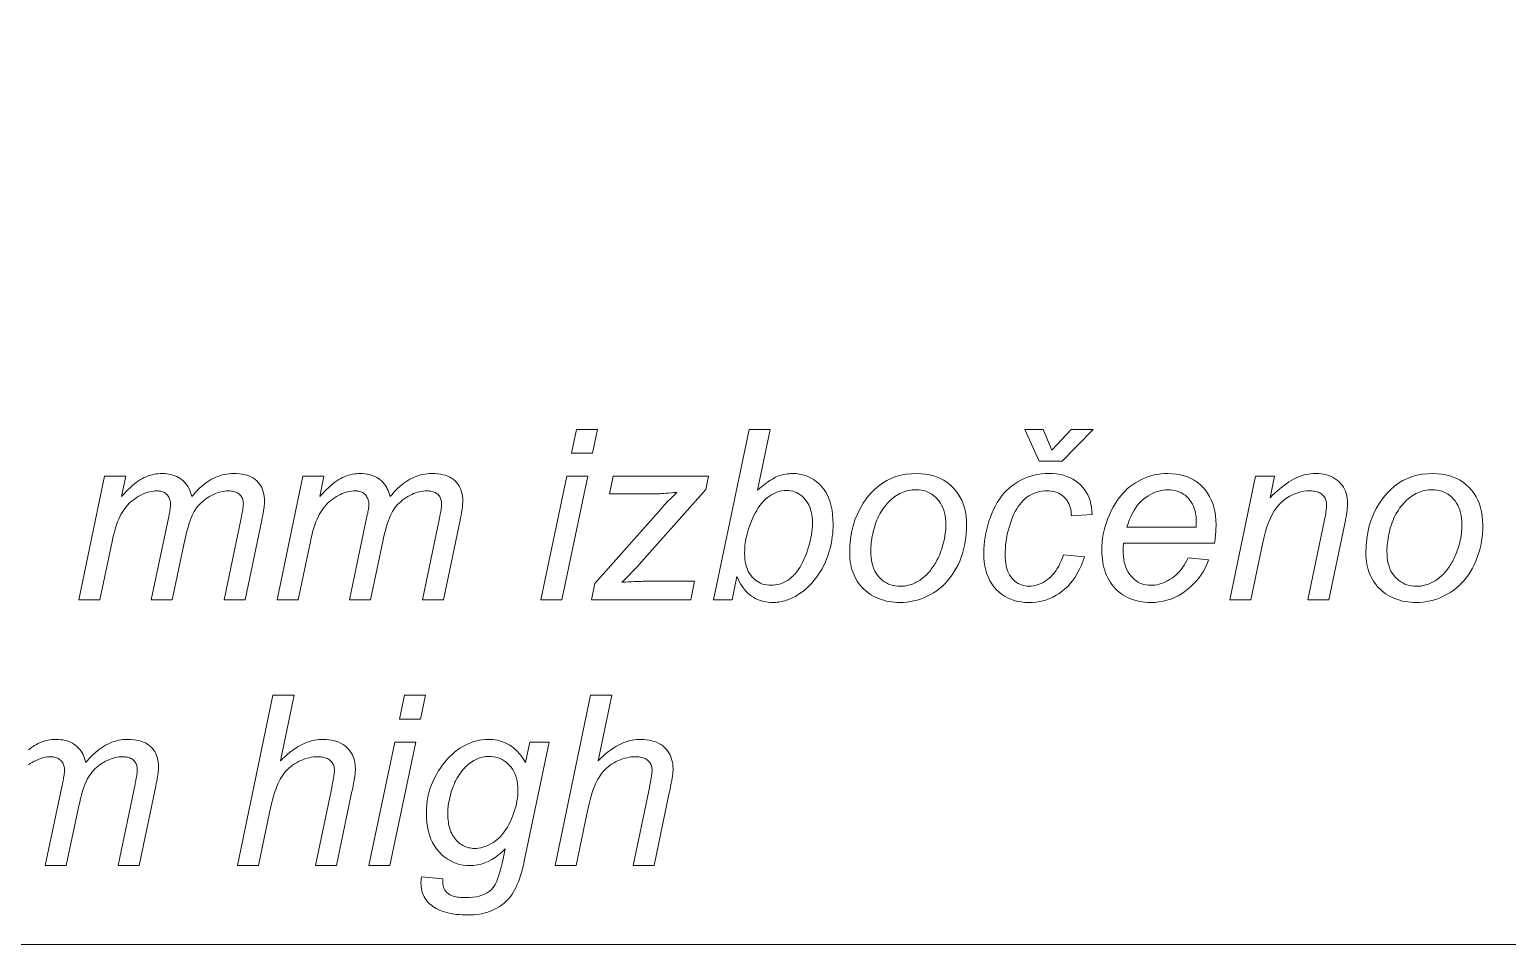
# Model space of a CAD drawing. Extents: x 0 to 420, y 0 to 594.
# Drawn here: x 73.37 to 99.39, y 222.2 to 238.31 of the extents above; entities that cross this region are included whole.
import ezdxf

# ---------------------------------------------------------------- set-up
doc = ezdxf.new("R2010")
doc.units = 0

msp = doc.modelspace()

# ---------------------------------------------------------------- linework, layer by layer
at = {"lineweight": 13}
for points in [[(116.08, 270.513), (102.024, 222.199), (37.999, 222.199)], [(73.353, 225.628), (73.389, 225.656), (73.423, 225.681), (73.457, 225.703), (73.49, 225.722), (73.523, 225.738), (73.556, 225.753), (73.59, 225.767), (73.625, 225.778), (73.66, 225.788), (73.695, 225.796), (73.732, 225.802), (73.768, 225.806), (73.805, 225.809), (73.843, 225.81), (73.883, 225.809), (73.922, 225.805), (73.959, 225.8), (73.995, 225.793), (74.029, 225.783), (74.062, 225.771), (74.094, 225.757), (74.125, 225.741), (74.154, 225.723), (74.182, 225.702), (74.208, 225.68), (74.233, 225.656), (74.255, 225.63), (74.276, 225.603), (74.295, 225.574), (74.312, 225.543), (74.327, 225.51), (74.34, 225.476), (74.351, 225.44), (74.361, 225.402), (74.394, 225.442), (74.428, 225.48), (74.462, 225.516), (74.496, 225.55), (74.531, 225.581), (74.566, 225.611), (74.602, 225.638), (74.637, 225.664), (74.673, 225.687), (74.71, 225.708), (74.747, 225.728), (74.784, 225.745), (74.821, 225.76), (74.859, 225.773), (74.898, 225.784), (74.937, 225.794), (74.976, 225.801), (75.015, 225.806), (75.055, 225.809), (75.096, 225.81), (75.149, 225.808), (75.199, 225.805), (75.247, 225.798), (75.292, 225.789), (75.334, 225.777), (75.373, 225.763), (75.41, 225.747), (75.444, 225.727), (75.475, 225.705), (75.504, 225.681), (75.53, 225.654), (75.553, 225.625), (75.573, 225.594), (75.591, 225.561), (75.606, 225.526), (75.618, 225.489), (75.628, 225.449), (75.634, 225.408), (75.639, 225.364), (75.64, 225.319), (75.639, 225.297), (75.638, 225.273), (75.636, 225.247), (75.632, 225.217), (75.628, 225.186), (75.623, 225.151), (75.617, 225.114), (75.61, 225.074), (75.602, 225.032), (75.593, 224.987), (75.3, 223.587), (74.93, 223.587), (75.229, 225.024), (75.236, 225.058), (75.243, 225.09), (75.248, 225.12), (75.253, 225.149), (75.258, 225.175), (75.261, 225.199), (75.264, 225.221), (75.266, 225.241), (75.267, 225.259), (75.267, 225.276), (75.267, 225.296), (75.265, 225.316), (75.261, 225.335), (75.257, 225.354), (75.251, 225.371), (75.243, 225.387), (75.234, 225.403), (75.224, 225.417), (75.213, 225.431), (75.2, 225.443), (75.186, 225.455), (75.171, 225.466), (75.154, 225.475), (75.137, 225.483), (75.119, 225.489), (75.099, 225.495), (75.078, 225.499), (75.057, 225.502), (75.034, 225.504), (75.01, 225.505), (74.976, 225.504), (74.943, 225.501), (74.91, 225.496), (74.876, 225.489), (74.842, 225.48), (74.809, 225.469), (74.775, 225.456), (74.741, 225.441), (74.706, 225.424), (74.672, 225.405), (74.638, 225.384), (74.606, 225.362), (74.576, 225.339), (74.547, 225.314), (74.519, 225.289), (74.493, 225.262), (74.469, 225.234), (74.446, 225.204), (74.425, 225.173), (74.405, 225.142), (74.386, 225.107), (74.368, 225.07), (74.35, 225.028), (74.333, 224.983), (74.316, 224.935), (74.299, 224.883), (74.283, 224.828), (74.268, 224.769), (74.253, 224.707), (74.238, 224.641), (74.017, 223.587), (73.647, 223.587), (73.954, 225.055), (73.96, 225.084), (73.965, 225.111), (73.97, 225.136), (73.975, 225.16), (73.978, 225.182), (73.981, 225.203), (73.984, 225.222), (73.985, 225.239), (73.986, 225.254), (73.986, 225.267), (73.986, 225.288), (73.984, 225.308), (73.98, 225.328), (73.976, 225.346), (73.97, 225.364), (73.963, 225.38), (73.954, 225.396), (73.944, 225.411), (73.933, 225.426), (73.92, 225.439), (73.906, 225.452), (73.892, 225.463), (73.876, 225.473), (73.86, 225.481), (73.843, 225.488), (73.826, 225.494), (73.807, 225.499), (73.788, 225.502), (73.768, 225.504), (73.747, 225.505), (73.715, 225.504), (73.683, 225.501), (73.651, 225.496), (73.619, 225.489), (73.586, 225.48), (73.552, 225.469), (73.519, 225.456), (73.485, 225.441), (73.451, 225.424), (73.417, 225.405), (73.383, 225.384), (73.35, 225.361)]]:
    msp.add_lwpolyline(points, dxfattribs=at)
for points in [[(82.913, 230.85), (83.001, 231.269), (83.369, 231.269), (83.281, 230.85)], [(85.413, 228.269), (86.04, 231.269), (86.41, 231.269), (86.187, 230.197), (86.222, 230.229), (86.256, 230.258), (86.29, 230.286), (86.323, 230.311), (86.355, 230.335), (86.386, 230.357), (86.417, 230.377), (86.448, 230.395), (86.477, 230.411), (86.506, 230.425), (86.535, 230.438), (86.564, 230.449), (86.593, 230.459), (86.623, 230.468), (86.653, 230.475), (86.683, 230.481), (86.713, 230.486), (86.743, 230.489), (86.774, 230.491), (86.805, 230.492), (86.865, 230.49), (86.923, 230.483), (86.979, 230.471), (87.033, 230.456), (87.085, 230.435), (87.134, 230.41), (87.182, 230.381), (87.228, 230.346), (87.272, 230.308), (87.314, 230.265), (87.352, 230.217), (87.387, 230.166), (87.417, 230.11), (87.444, 230.05), (87.466, 229.986), (87.485, 229.918), (87.499, 229.845), (87.509, 229.769), (87.515, 229.688), (87.517, 229.604), (87.516, 229.546), (87.514, 229.49), (87.51, 229.435), (87.504, 229.381), (87.497, 229.327), (87.488, 229.275), (87.477, 229.224), (87.465, 229.173), (87.451, 229.124), (87.435, 229.076), (87.419, 229.029), (87.401, 228.983), (87.383, 228.939), (87.364, 228.896), (87.344, 228.855), (87.323, 228.816), (87.302, 228.778), (87.279, 228.742), (87.256, 228.707), (87.233, 228.674), (87.208, 228.642), (87.184, 228.611), (87.16, 228.582), (87.135, 228.554), (87.11, 228.527), (87.085, 228.502), (87.06, 228.478), (87.034, 228.455), (87.009, 228.434), (86.983, 228.414), (86.957, 228.395), (86.931, 228.377), (86.905, 228.36), (86.879, 228.344), (86.853, 228.329), (86.826, 228.315), (86.8, 228.302), (86.773, 228.29), (86.746, 228.279), (86.719, 228.268), (86.692, 228.259), (86.665, 228.251), (86.639, 228.244), (86.613, 228.238), (86.587, 228.232), (86.561, 228.228), (86.535, 228.225), (86.51, 228.222), (86.484, 228.221), (86.459, 228.22), (86.417, 228.221), (86.375, 228.225), (86.335, 228.231), (86.295, 228.239), (86.257, 228.249), (86.22, 228.261), (86.183, 228.276), (86.148, 228.293), (86.114, 228.312), (86.081, 228.334), (86.049, 228.358), (86.018, 228.384), (85.989, 228.413), (85.961, 228.444), (85.935, 228.477), (85.91, 228.513), (85.886, 228.552), (85.864, 228.592), (85.844, 228.635), (85.825, 228.681), (85.739, 228.269)], [(92.095, 231.269), (91.553, 230.707), (91.143, 230.707), (90.892, 231.269), (91.215, 231.269), (91.37, 230.905), (91.71, 231.269)], [(74.238, 228.269), (74.692, 230.443), (75.063, 230.443), (74.987, 230.085), (75.028, 230.129), (75.068, 230.171), (75.107, 230.21), (75.145, 230.247), (75.183, 230.28), (75.219, 230.311), (75.255, 230.338), (75.29, 230.363), (75.324, 230.385), (75.357, 230.404), (75.389, 230.421), (75.423, 230.436), (75.457, 230.449), (75.491, 230.46), (75.526, 230.47), (75.562, 230.478), (75.598, 230.484), (75.634, 230.488), (75.672, 230.491), (75.71, 230.492), (75.749, 230.491), (75.788, 230.488), (75.825, 230.482), (75.861, 230.475), (75.895, 230.465), (75.929, 230.453), (75.961, 230.439), (75.991, 230.423), (76.02, 230.405), (76.048, 230.384), (76.074, 230.362), (76.099, 230.338), (76.121, 230.312), (76.142, 230.285), (76.161, 230.256), (76.178, 230.225), (76.193, 230.192), (76.206, 230.158), (76.218, 230.122), (76.227, 230.085), (76.261, 230.125), (76.294, 230.162), (76.328, 230.198), (76.363, 230.232), (76.397, 230.263), (76.432, 230.293), (76.468, 230.32), (76.504, 230.346), (76.54, 230.369), (76.576, 230.391), (76.613, 230.41), (76.65, 230.427), (76.688, 230.442), (76.726, 230.455), (76.764, 230.467), (76.803, 230.476), (76.842, 230.483), (76.882, 230.488), (76.922, 230.491), (76.962, 230.492), (77.015, 230.491), (77.065, 230.487), (77.113, 230.48), (77.158, 230.471), (77.2, 230.46), (77.24, 230.445), (77.276, 230.429), (77.31, 230.409), (77.342, 230.387), (77.37, 230.363), (77.396, 230.336), (77.419, 230.307), (77.44, 230.276), (77.457, 230.243), (77.472, 230.208), (77.484, 230.171), (77.494, 230.131), (77.501, 230.09), (77.505, 230.046), (77.506, 230.001), (77.506, 229.979), (77.504, 229.955), (77.502, 229.929), (77.499, 229.9), (77.494, 229.868), (77.489, 229.833), (77.483, 229.796), (77.476, 229.756), (77.468, 229.714), (77.459, 229.669), (77.167, 228.269), (76.796, 228.269), (77.095, 229.706), (77.102, 229.74), (77.109, 229.772), (77.115, 229.803), (77.12, 229.831), (77.124, 229.857), (77.128, 229.881), (77.13, 229.903), (77.132, 229.923), (77.133, 229.942), (77.134, 229.958), (77.133, 229.979), (77.131, 229.999), (77.128, 230.018), (77.123, 230.036), (77.117, 230.053), (77.109, 230.069), (77.101, 230.085), (77.091, 230.099), (77.079, 230.113), (77.066, 230.126), (77.052, 230.137), (77.037, 230.148), (77.021, 230.157), (77.003, 230.165), (76.985, 230.172), (76.965, 230.177), (76.945, 230.181), (76.923, 230.184), (76.9, 230.186), (76.876, 230.187), (76.843, 230.186), (76.809, 230.183), (76.776, 230.178), (76.742, 230.171), (76.709, 230.162), (76.675, 230.151), (76.641, 230.138), (76.607, 230.123), (76.573, 230.106), (76.538, 230.087), (76.505, 230.066), (76.473, 230.044), (76.442, 230.021), (76.413, 229.996), (76.386, 229.971), (76.36, 229.944), (76.335, 229.916), (76.312, 229.886), (76.291, 229.856), (76.271, 229.824), (76.252, 229.789), (76.234, 229.752), (76.216, 229.71), (76.199, 229.666), (76.182, 229.617), (76.166, 229.565), (76.15, 229.51), (76.134, 229.451), (76.119, 229.389), (76.104, 229.323), (75.883, 228.269), (75.513, 228.269), (75.82, 229.737), (75.826, 229.766), (75.832, 229.793), (75.837, 229.819), (75.841, 229.842), (75.845, 229.865), (75.848, 229.885), (75.85, 229.904), (75.851, 229.921), (75.852, 229.936), (75.853, 229.95), (75.852, 229.97), (75.85, 229.99), (75.847, 230.01), (75.842, 230.028), (75.836, 230.046), (75.829, 230.063), (75.82, 230.078), (75.81, 230.094), (75.799, 230.108), (75.786, 230.121), (75.773, 230.134), (75.758, 230.145), (75.743, 230.155), (75.727, 230.163), (75.71, 230.171), (75.692, 230.176), (75.674, 230.181), (75.654, 230.184), (75.634, 230.186), (75.613, 230.187), (75.582, 230.186), (75.55, 230.183), (75.517, 230.178), (75.485, 230.171), (75.452, 230.162), (75.419, 230.151), (75.385, 230.138), (75.351, 230.123), (75.317, 230.106), (75.283, 230.087), (75.249, 230.066), (75.216, 230.043), (75.185, 230.019), (75.155, 229.994), (75.126, 229.967), (75.099, 229.938), (75.072, 229.908), (75.047, 229.876), (75.024, 229.842), (75.001, 229.807), (74.98, 229.77), (74.96, 229.73), (74.94, 229.686), (74.921, 229.64), (74.903, 229.59), (74.885, 229.538), (74.869, 229.482), (74.853, 229.423), (74.838, 229.362), (74.823, 229.297), (74.609, 228.269)], [(77.729, 228.269), (78.184, 230.443), (78.554, 230.443), (78.478, 230.085), (78.519, 230.129), (78.559, 230.171), (78.598, 230.21), (78.637, 230.247), (78.674, 230.28), (78.71, 230.311), (78.746, 230.338), (78.781, 230.363), (78.815, 230.385), (78.848, 230.404), (78.88, 230.421), (78.914, 230.436), (78.948, 230.449), (78.982, 230.46), (79.017, 230.47), (79.053, 230.478), (79.089, 230.484), (79.126, 230.488), (79.163, 230.491), (79.201, 230.492), (79.24, 230.491), (79.279, 230.488), (79.316, 230.482), (79.352, 230.475), (79.387, 230.465), (79.42, 230.453), (79.452, 230.439), (79.482, 230.423), (79.511, 230.405), (79.539, 230.384), (79.566, 230.362), (79.59, 230.338), (79.613, 230.312), (79.633, 230.285), (79.652, 230.256), (79.669, 230.225), (79.684, 230.192), (79.697, 230.158), (79.709, 230.122), (79.718, 230.085), (79.752, 230.125), (79.785, 230.162), (79.819, 230.198), (79.854, 230.232), (79.888, 230.263), (79.924, 230.293), (79.959, 230.32), (79.995, 230.346), (80.031, 230.369), (80.067, 230.391), (80.104, 230.41), (80.141, 230.427), (80.179, 230.442), (80.217, 230.455), (80.255, 230.467), (80.294, 230.476), (80.333, 230.483), (80.373, 230.488), (80.413, 230.491), (80.453, 230.492), (80.506, 230.491), (80.556, 230.487), (80.604, 230.48), (80.649, 230.471), (80.691, 230.46), (80.731, 230.445), (80.767, 230.429), (80.801, 230.409), (80.833, 230.387), (80.861, 230.363), (80.887, 230.336), (80.91, 230.307), (80.931, 230.276), (80.948, 230.243), (80.963, 230.208), (80.976, 230.171), (80.985, 230.131), (80.992, 230.09), (80.996, 230.046), (80.997, 230.001), (80.997, 229.979), (80.995, 229.955), (80.993, 229.929), (80.99, 229.9), (80.986, 229.868), (80.98, 229.833), (80.974, 229.796), (80.967, 229.756), (80.959, 229.714), (80.95, 229.669), (80.658, 228.269), (80.287, 228.269), (80.586, 229.706), (80.593, 229.74), (80.6, 229.772), (80.606, 229.803), (80.611, 229.831), (80.615, 229.857), (80.619, 229.881), (80.621, 229.903), (80.623, 229.923), (80.625, 229.942), (80.625, 229.958), (80.624, 229.979), (80.622, 229.999), (80.619, 230.018), (80.614, 230.036), (80.608, 230.053), (80.601, 230.069), (80.592, 230.085), (80.582, 230.099), (80.57, 230.113), (80.557, 230.126), (80.543, 230.137), (80.528, 230.148), (80.512, 230.157), (80.495, 230.165), (80.476, 230.172), (80.456, 230.177), (80.436, 230.181), (80.414, 230.184), (80.391, 230.186), (80.367, 230.187), (80.334, 230.186), (80.301, 230.183), (80.267, 230.178), (80.233, 230.171), (80.2, 230.162), (80.166, 230.151), (80.132, 230.138), (80.098, 230.123), (80.064, 230.106), (80.029, 230.087), (79.996, 230.066), (79.964, 230.044), (79.933, 230.021), (79.904, 229.996), (79.877, 229.971), (79.851, 229.944), (79.826, 229.916), (79.804, 229.886), (79.782, 229.856), (79.762, 229.824), (79.744, 229.789), (79.725, 229.752), (79.707, 229.71), (79.69, 229.666), (79.673, 229.617), (79.657, 229.565), (79.641, 229.51), (79.625, 229.451), (79.61, 229.389), (79.596, 229.323), (79.375, 228.269), (79.004, 228.269), (79.311, 229.737), (79.317, 229.766), (79.323, 229.793), (79.328, 229.819), (79.332, 229.842), (79.336, 229.865), (79.339, 229.885), (79.341, 229.904), (79.343, 229.921), (79.344, 229.936), (79.344, 229.95), (79.343, 229.97), (79.341, 229.99), (79.338, 230.01), (79.333, 230.028), (79.327, 230.046), (79.32, 230.063), (79.311, 230.078), (79.301, 230.094), (79.29, 230.108), (79.277, 230.121), (79.264, 230.134), (79.249, 230.145), (79.234, 230.155), (79.218, 230.163), (79.201, 230.171), (79.183, 230.176), (79.165, 230.181), (79.145, 230.184), (79.125, 230.186), (79.104, 230.187), (79.073, 230.186), (79.041, 230.183), (79.009, 230.178), (78.976, 230.171), (78.943, 230.162), (78.91, 230.151), (78.876, 230.138), (78.843, 230.123), (78.808, 230.106), (78.774, 230.087), (78.74, 230.066), (78.707, 230.043), (78.676, 230.019), (78.646, 229.994), (78.617, 229.967), (78.59, 229.938), (78.563, 229.908), (78.539, 229.876), (78.515, 229.842), (78.493, 229.807), (78.471, 229.77), (78.451, 229.73), (78.431, 229.686), (78.412, 229.64), (78.394, 229.59), (78.376, 229.538), (78.36, 229.482), (78.344, 229.423), (78.329, 229.362), (78.315, 229.297), (78.1, 228.269)], [(82.373, 228.269), (82.827, 230.443), (83.197, 230.443), (82.743, 228.269)], [(83.261, 228.269), (83.32, 228.556), (84.488, 229.872), (84.514, 229.9), (84.54, 229.928), (84.566, 229.956), (84.593, 229.985), (84.62, 230.014), (84.649, 230.042), (84.677, 230.072), (84.707, 230.101), (84.736, 230.131), (84.767, 230.16), (84.715, 230.155), (84.667, 230.151), (84.622, 230.147), (84.58, 230.143), (84.54, 230.14), (84.504, 230.138), (84.47, 230.136), (84.44, 230.135), (84.413, 230.134), (84.388, 230.134), (83.58, 230.134), (83.645, 230.443), (85.325, 230.443), (85.276, 230.209), (84.098, 228.885), (84.077, 228.862), (84.054, 228.837), (84.029, 228.81), (84.002, 228.782), (83.973, 228.752), (83.942, 228.72), (83.909, 228.687), (83.874, 228.652), (83.838, 228.615), (83.799, 228.576), (83.859, 228.58), (83.915, 228.583), (83.967, 228.586), (84.015, 228.588), (84.059, 228.59), (84.1, 228.592), (84.136, 228.593), (84.169, 228.594), (84.198, 228.595), (84.222, 228.595), (85.078, 228.595), (85.01, 228.269)], [(87.81, 229.094), (87.814, 229.219), (87.825, 229.34), (87.843, 229.456), (87.87, 229.568), (87.903, 229.676), (87.945, 229.779), (87.993, 229.878), (88.049, 229.972), (88.113, 230.062), (88.184, 230.148), (88.248, 230.213), (88.316, 230.272), (88.387, 230.323), (88.462, 230.368), (88.541, 230.406), (88.624, 230.437), (88.711, 230.461), (88.802, 230.478), (88.896, 230.488), (88.995, 230.492), (89.072, 230.489), (89.146, 230.482), (89.217, 230.47), (89.285, 230.453), (89.349, 230.43), (89.411, 230.403), (89.47, 230.372), (89.526, 230.335), (89.578, 230.293), (89.628, 230.246), (89.674, 230.195), (89.715, 230.141), (89.751, 230.083), (89.782, 230.022), (89.808, 229.958), (89.83, 229.89), (89.847, 229.818), (89.859, 229.743), (89.866, 229.665), (89.868, 229.583), (89.867, 229.509), (89.862, 229.436), (89.855, 229.363), (89.844, 229.292), (89.831, 229.222), (89.814, 229.153), (89.794, 229.085), (89.772, 229.017), (89.746, 228.951), (89.717, 228.886), (89.685, 228.824), (89.651, 228.764), (89.615, 228.707), (89.575, 228.653), (89.534, 228.602), (89.489, 228.554), (89.442, 228.509), (89.393, 228.467), (89.341, 228.428), (89.286, 228.392), (89.23, 228.36), (89.173, 228.33), (89.116, 228.305), (89.058, 228.282), (88.999, 228.263), (88.94, 228.248), (88.881, 228.236), (88.82, 228.227), (88.759, 228.222), (88.698, 228.22), (88.648, 228.221), (88.598, 228.225), (88.55, 228.23), (88.502, 228.238), (88.456, 228.247), (88.41, 228.259), (88.365, 228.273), (88.321, 228.29), (88.278, 228.308), (88.236, 228.329), (88.196, 228.351), (88.157, 228.376), (88.121, 228.402), (88.086, 228.43), (88.053, 228.46), (88.023, 228.491), (87.994, 228.525), (87.967, 228.56), (87.942, 228.597), (87.919, 228.636), (87.898, 228.676), (87.88, 228.718), (87.863, 228.76), (87.849, 228.804), (87.837, 228.85), (87.827, 228.896), (87.82, 228.944), (87.814, 228.993), (87.811, 229.043)], [(91.575, 229.061), (91.946, 229.023), (91.917, 228.943), (91.885, 228.868), (91.851, 228.797), (91.815, 228.73), (91.777, 228.668), (91.736, 228.609), (91.693, 228.555), (91.648, 228.505), (91.6, 228.459), (91.55, 228.418), (91.497, 228.38), (91.444, 228.347), (91.389, 228.317), (91.333, 228.291), (91.275, 228.27), (91.216, 228.252), (91.155, 228.238), (91.093, 228.228), (91.03, 228.222), (90.965, 228.22), (90.896, 228.223), (90.829, 228.23), (90.765, 228.241), (90.704, 228.257), (90.645, 228.278), (90.589, 228.303), (90.535, 228.333), (90.485, 228.367), (90.437, 228.406), (90.391, 228.45), (90.349, 228.497), (90.312, 228.549), (90.279, 228.603), (90.251, 228.662), (90.226, 228.724), (90.207, 228.79), (90.191, 228.86), (90.18, 228.933), (90.174, 229.01), (90.171, 229.09), (90.173, 229.161), (90.177, 229.232), (90.184, 229.303), (90.194, 229.373), (90.207, 229.443), (90.222, 229.513), (90.24, 229.583), (90.262, 229.652), (90.286, 229.721), (90.313, 229.79), (90.342, 229.857), (90.374, 229.921), (90.408, 229.981), (90.445, 230.039), (90.484, 230.093), (90.526, 230.143), (90.57, 230.191), (90.616, 230.235), (90.665, 230.275), (90.717, 230.313), (90.77, 230.347), (90.825, 230.377), (90.881, 230.404), (90.939, 230.427), (90.998, 230.447), (91.059, 230.463), (91.121, 230.476), (91.185, 230.485), (91.251, 230.49), (91.317, 230.492), (91.386, 230.49), (91.451, 230.484), (91.514, 230.474), (91.574, 230.46), (91.631, 230.442), (91.685, 230.421), (91.736, 230.395), (91.784, 230.365), (91.829, 230.332), (91.872, 230.294), (91.911, 230.254), (91.946, 230.21), (91.976, 230.164), (92.003, 230.116), (92.025, 230.065), (92.044, 230.011), (92.058, 229.955), (92.068, 229.897), (92.074, 229.835), (92.076, 229.772), (91.712, 229.747), (91.711, 229.787), (91.707, 229.826), (91.701, 229.863), (91.692, 229.898), (91.681, 229.931), (91.668, 229.963), (91.653, 229.992), (91.635, 230.02), (91.615, 230.046), (91.593, 230.07), (91.568, 230.092), (91.542, 230.112), (91.515, 230.13), (91.486, 230.145), (91.456, 230.158), (91.424, 230.168), (91.391, 230.176), (91.356, 230.182), (91.32, 230.186), (91.283, 230.187), (91.238, 230.186), (91.196, 230.181), (91.154, 230.174), (91.114, 230.164), (91.074, 230.152), (91.036, 230.136), (90.999, 230.118), (90.964, 230.097), (90.929, 230.073), (90.896, 230.046), (90.864, 230.016), (90.833, 229.983), (90.804, 229.948), (90.776, 229.909), (90.75, 229.868), (90.725, 229.824), (90.701, 229.776), (90.679, 229.726), (90.658, 229.673), (90.639, 229.617), (90.621, 229.56), (90.605, 229.503), (90.591, 229.446), (90.579, 229.39), (90.569, 229.335), (90.561, 229.28), (90.554, 229.225), (90.55, 229.171), (90.547, 229.117), (90.546, 229.063), (90.547, 229.009), (90.551, 228.958), (90.557, 228.909), (90.565, 228.863), (90.576, 228.82), (90.59, 228.78), (90.606, 228.742), (90.624, 228.707), (90.645, 228.675), (90.669, 228.646), (90.694, 228.62), (90.72, 228.596), (90.747, 228.575), (90.776, 228.557), (90.806, 228.542), (90.837, 228.529), (90.869, 228.519), (90.902, 228.512), (90.936, 228.508), (90.971, 228.507), (91.007, 228.508), (91.043, 228.512), (91.078, 228.519), (91.113, 228.529), (91.148, 228.541), (91.182, 228.556), (91.216, 228.574), (91.25, 228.595), (91.283, 228.618), (91.316, 228.644), (91.349, 228.673), (91.379, 228.705), (91.409, 228.739), (91.437, 228.777), (91.463, 228.817), (91.489, 228.86), (91.512, 228.906), (91.535, 228.955), (91.556, 229.007)], [(93.767, 229.008), (94.127, 228.971), (94.109, 228.918), (94.088, 228.865), (94.062, 228.813), (94.033, 228.761), (93.999, 228.71), (93.961, 228.659), (93.919, 228.609), (93.874, 228.559), (93.824, 228.51), (93.77, 228.462), (93.713, 228.416), (93.654, 228.375), (93.593, 228.339), (93.529, 228.307), (93.464, 228.281), (93.396, 228.259), (93.326, 228.242), (93.254, 228.23), (93.18, 228.223), (93.104, 228.22), (93.056, 228.221), (93.009, 228.225), (92.962, 228.23), (92.917, 228.238), (92.872, 228.248), (92.828, 228.261), (92.785, 228.275), (92.743, 228.292), (92.701, 228.311), (92.661, 228.332), (92.621, 228.355), (92.584, 228.381), (92.548, 228.408), (92.515, 228.437), (92.483, 228.469), (92.453, 228.502), (92.426, 228.538), (92.4, 228.575), (92.376, 228.615), (92.354, 228.656), (92.334, 228.699), (92.316, 228.744), (92.3, 228.789), (92.286, 228.836), (92.275, 228.884), (92.265, 228.933), (92.258, 228.983), (92.253, 229.035), (92.249, 229.087), (92.248, 229.141), (92.25, 229.212), (92.255, 229.283), (92.263, 229.353), (92.275, 229.423), (92.29, 229.492), (92.308, 229.561), (92.329, 229.629), (92.354, 229.697), (92.382, 229.765), (92.413, 229.832), (92.447, 229.897), (92.483, 229.959), (92.521, 230.017), (92.56, 230.072), (92.602, 230.123), (92.646, 230.172), (92.691, 230.216), (92.739, 230.257), (92.788, 230.295), (92.84, 230.329), (92.893, 230.36), (92.946, 230.388), (93.001, 230.412), (93.056, 230.433), (93.112, 230.451), (93.17, 230.466), (93.228, 230.477), (93.286, 230.485), (93.346, 230.49), (93.407, 230.492), (93.483, 230.489), (93.556, 230.482), (93.626, 230.47), (93.693, 230.453), (93.756, 230.431), (93.817, 230.405), (93.874, 230.374), (93.929, 230.337), (93.98, 230.296), (94.028, 230.25), (94.072, 230.2), (94.111, 230.147), (94.146, 230.09), (94.176, 230.029), (94.202, 229.965), (94.223, 229.897), (94.239, 229.826), (94.251, 229.751), (94.258, 229.673), (94.26, 229.591), (94.26, 229.559), (94.259, 229.527), (94.257, 229.495), (94.255, 229.462), (94.253, 229.43), (94.25, 229.397), (94.246, 229.364), (94.242, 229.331), (94.237, 229.297), (94.231, 229.264), (92.631, 229.264), (92.63, 229.251), (92.628, 229.239), (92.627, 229.227), (92.626, 229.215), (92.625, 229.204), (92.624, 229.192), (92.624, 229.181), (92.623, 229.17), (92.623, 229.16), (92.623, 229.149), (92.624, 229.09), (92.628, 229.033), (92.635, 228.979), (92.645, 228.929), (92.658, 228.881), (92.673, 228.835), (92.692, 228.793), (92.713, 228.754), (92.736, 228.717), (92.763, 228.684), (92.792, 228.653), (92.822, 228.626), (92.853, 228.602), (92.885, 228.581), (92.919, 228.563), (92.954, 228.549), (92.99, 228.538), (93.027, 228.53), (93.066, 228.525), (93.106, 228.523), (93.144, 228.524), (93.182, 228.528), (93.219, 228.534), (93.257, 228.543), (93.295, 228.554), (93.332, 228.568), (93.369, 228.584), (93.406, 228.603), (93.443, 228.624), (93.48, 228.648), (93.516, 228.674), (93.551, 228.702), (93.583, 228.733), (93.615, 228.766), (93.644, 228.801), (93.672, 228.838), (93.698, 228.877), (93.723, 228.919), (93.746, 228.962)], [(94.501, 228.269), (94.956, 230.443), (95.291, 230.443), (95.212, 230.064), (95.255, 230.108), (95.298, 230.149), (95.34, 230.187), (95.382, 230.223), (95.423, 230.257), (95.464, 230.288), (95.504, 230.317), (95.544, 230.344), (95.582, 230.368), (95.621, 230.39), (95.659, 230.409), (95.697, 230.426), (95.736, 230.442), (95.774, 230.455), (95.813, 230.466), (95.852, 230.475), (95.891, 230.483), (95.931, 230.488), (95.97, 230.491), (96.01, 230.492), (96.061, 230.49), (96.111, 230.486), (96.158, 230.479), (96.203, 230.469), (96.245, 230.456), (96.286, 230.44), (96.324, 230.422), (96.359, 230.4), (96.393, 230.376), (96.424, 230.349), (96.453, 230.319), (96.478, 230.287), (96.501, 230.254), (96.52, 230.219), (96.537, 230.181), (96.55, 230.142), (96.561, 230.101), (96.568, 230.058), (96.573, 230.013), (96.574, 229.966), (96.574, 229.94), (96.572, 229.912), (96.57, 229.881), (96.566, 229.847), (96.561, 229.81), (96.555, 229.771), (96.548, 229.729), (96.54, 229.684), (96.531, 229.636), (96.521, 229.585), (96.245, 228.269), (95.875, 228.269), (96.163, 229.647), (96.171, 229.686), (96.179, 229.723), (96.185, 229.758), (96.191, 229.79), (96.195, 229.821), (96.199, 229.85), (96.202, 229.876), (96.204, 229.901), (96.206, 229.923), (96.206, 229.943), (96.205, 229.965), (96.203, 229.985), (96.199, 230.005), (96.194, 230.024), (96.187, 230.042), (96.179, 230.059), (96.169, 230.075), (96.158, 230.091), (96.146, 230.105), (96.131, 230.119), (96.116, 230.132), (96.099, 230.144), (96.081, 230.154), (96.061, 230.163), (96.04, 230.17), (96.018, 230.176), (95.994, 230.181), (95.969, 230.184), (95.943, 230.186), (95.916, 230.187), (95.859, 230.185), (95.804, 230.179), (95.75, 230.169), (95.698, 230.154), (95.647, 230.136), (95.597, 230.113), (95.548, 230.087), (95.5, 230.056), (95.454, 230.021), (95.409, 229.982), (95.366, 229.938), (95.325, 229.889), (95.286, 229.833), (95.25, 229.772), (95.216, 229.704), (95.185, 229.631), (95.156, 229.552), (95.129, 229.468), (95.105, 229.377), (95.083, 229.28), (94.872, 228.269)], [(96.898, 229.094), (96.902, 229.219), (96.913, 229.34), (96.931, 229.456), (96.958, 229.568), (96.991, 229.676), (97.033, 229.779), (97.081, 229.878), (97.137, 229.972), (97.201, 230.062), (97.272, 230.148), (97.336, 230.213), (97.404, 230.272), (97.475, 230.323), (97.55, 230.368), (97.629, 230.406), (97.712, 230.437), (97.799, 230.461), (97.89, 230.478), (97.984, 230.488), (98.083, 230.492), (98.16, 230.489), (98.234, 230.482), (98.305, 230.47), (98.373, 230.453), (98.437, 230.43), (98.499, 230.403), (98.558, 230.372), (98.614, 230.335), (98.666, 230.293), (98.716, 230.246), (98.762, 230.195), (98.803, 230.141), (98.839, 230.083), (98.87, 230.022), (98.896, 229.958), (98.918, 229.89), (98.935, 229.818), (98.947, 229.743), (98.954, 229.665), (98.956, 229.583), (98.955, 229.509), (98.95, 229.436), (98.943, 229.363), (98.932, 229.292), (98.919, 229.222), (98.902, 229.153), (98.882, 229.085), (98.86, 229.017), (98.834, 228.951), (98.805, 228.886), (98.773, 228.824), (98.739, 228.764), (98.703, 228.707), (98.663, 228.653), (98.622, 228.602), (98.577, 228.554), (98.53, 228.509), (98.481, 228.467), (98.429, 228.428), (98.374, 228.392), (98.318, 228.36), (98.261, 228.33), (98.204, 228.305), (98.146, 228.282), (98.087, 228.263), (98.028, 228.248), (97.969, 228.236), (97.908, 228.227), (97.847, 228.222), (97.786, 228.22), (97.736, 228.221), (97.686, 228.225), (97.638, 228.23), (97.59, 228.238), (97.544, 228.247), (97.498, 228.259), (97.453, 228.273), (97.409, 228.29), (97.366, 228.308), (97.324, 228.329), (97.284, 228.351), (97.245, 228.376), (97.209, 228.402), (97.174, 228.43), (97.141, 228.46), (97.111, 228.491), (97.082, 228.525), (97.055, 228.56), (97.03, 228.597), (97.007, 228.636), (96.986, 228.676), (96.968, 228.718), (96.951, 228.76), (96.937, 228.804), (96.925, 228.85), (96.915, 228.896), (96.908, 228.944), (96.902, 228.993), (96.899, 229.043)], [(85.962, 229.162), (85.96, 229.092), (85.961, 229.038), (85.965, 228.986), (85.972, 228.937), (85.981, 228.891), (85.993, 228.847), (86.008, 228.806), (86.025, 228.768), (86.045, 228.732), (86.068, 228.699), (86.093, 228.669), (86.12, 228.641), (86.149, 228.616), (86.179, 228.594), (86.21, 228.576), (86.242, 228.56), (86.276, 228.546), (86.311, 228.536), (86.348, 228.529), (86.385, 228.525), (86.424, 228.523), (86.463, 228.525), (86.501, 228.529), (86.538, 228.535), (86.575, 228.545), (86.611, 228.557), (86.646, 228.572), (86.681, 228.59), (86.715, 228.61), (86.749, 228.633), (86.781, 228.659), (86.813, 228.688), (86.844, 228.72), (86.874, 228.755), (86.902, 228.793), (86.93, 228.834), (86.956, 228.877), (86.981, 228.925), (87.004, 228.975), (87.027, 229.028), (87.049, 229.084), (87.068, 229.141), (87.086, 229.198), (87.102, 229.253), (87.115, 229.308), (87.127, 229.361), (87.136, 229.414), (87.144, 229.466), (87.149, 229.517), (87.152, 229.567), (87.153, 229.616), (87.152, 229.67), (87.148, 229.721), (87.141, 229.769), (87.132, 229.816), (87.12, 229.86), (87.105, 229.901), (87.088, 229.94), (87.068, 229.976), (87.046, 230.01), (87.021, 230.042), (86.994, 230.07), (86.966, 230.096), (86.936, 230.119), (86.905, 230.139), (86.873, 230.155), (86.84, 230.169), (86.806, 230.179), (86.77, 230.187), (86.733, 230.192), (86.695, 230.193), (86.655, 230.192), (86.616, 230.187), (86.577, 230.179), (86.539, 230.168), (86.502, 230.154), (86.466, 230.137), (86.43, 230.117), (86.395, 230.094), (86.36, 230.068), (86.326, 230.039), (86.293, 230.006), (86.261, 229.97), (86.23, 229.931), (86.201, 229.888), (86.172, 229.842), (86.145, 229.793), (86.118, 229.741), (86.093, 229.685), (86.069, 229.625), (86.046, 229.563), (86.03, 229.516), (86.016, 229.47), (86.003, 229.426), (85.992, 229.384), (85.983, 229.343), (85.975, 229.303), (85.969, 229.266), (85.965, 229.229), (85.963, 229.195)], [(88.18, 229.131), (88.182, 229.071), (88.186, 229.014), (88.193, 228.96), (88.204, 228.909), (88.217, 228.861), (88.233, 228.816), (88.252, 228.774), (88.274, 228.735), (88.3, 228.699), (88.328, 228.665), (88.358, 228.635), (88.39, 228.608), (88.423, 228.585), (88.458, 228.564), (88.495, 228.546), (88.533, 228.532), (88.573, 228.521), (88.614, 228.513), (88.657, 228.508), (88.702, 228.507), (88.726, 228.507), (88.749, 228.509), (88.773, 228.511), (88.797, 228.515), (88.82, 228.519), (88.844, 228.524), (88.867, 228.53), (88.891, 228.538), (88.914, 228.546), (88.937, 228.555), (88.961, 228.565), (88.983, 228.576), (89.006, 228.588), (89.028, 228.601), (89.05, 228.616), (89.071, 228.631), (89.093, 228.647), (89.113, 228.664), (89.134, 228.682), (89.154, 228.701), (89.174, 228.721), (89.193, 228.742), (89.212, 228.763), (89.23, 228.784), (89.247, 228.806), (89.264, 228.829), (89.28, 228.852), (89.296, 228.876), (89.311, 228.9), (89.325, 228.925), (89.339, 228.951), (89.352, 228.976), (89.365, 229.003), (89.377, 229.029), (89.389, 229.056), (89.4, 229.083), (89.41, 229.111), (89.42, 229.139), (89.43, 229.168), (89.439, 229.196), (89.451, 229.237), (89.462, 229.277), (89.471, 229.317), (89.479, 229.356), (89.486, 229.395), (89.492, 229.434), (89.496, 229.472), (89.5, 229.51), (89.502, 229.548), (89.502, 229.585), (89.501, 229.643), (89.496, 229.698), (89.489, 229.75), (89.478, 229.8), (89.465, 229.847), (89.449, 229.891), (89.429, 229.933), (89.407, 229.972), (89.382, 230.009), (89.354, 230.043), (89.323, 230.074), (89.291, 230.101), (89.258, 230.126), (89.223, 230.147), (89.186, 230.165), (89.148, 230.179), (89.108, 230.191), (89.067, 230.199), (89.025, 230.204), (88.98, 230.205), (88.946, 230.205), (88.912, 230.202), (88.879, 230.198), (88.846, 230.192), (88.814, 230.185), (88.783, 230.176), (88.752, 230.165), (88.722, 230.152), (88.692, 230.138), (88.663, 230.122), (88.635, 230.105), (88.607, 230.086), (88.58, 230.066), (88.553, 230.044), (88.527, 230.02), (88.501, 229.995), (88.476, 229.969), (88.452, 229.941), (88.428, 229.911), (88.404, 229.88), (88.382, 229.848), (88.36, 229.814), (88.34, 229.78), (88.322, 229.744), (88.304, 229.707), (88.288, 229.67), (88.272, 229.631), (88.259, 229.591), (88.246, 229.55), (88.234, 229.509), (88.224, 229.467), (88.215, 229.426), (88.207, 229.386), (88.2, 229.346), (88.194, 229.308), (88.189, 229.271), (88.185, 229.235), (88.182, 229.199), (88.181, 229.165)], [(92.69, 229.546), (93.91, 229.546), (93.91, 229.558), (93.911, 229.568), (93.911, 229.578), (93.911, 229.587), (93.912, 229.596), (93.912, 229.603), (93.912, 229.611), (93.912, 229.617), (93.912, 229.623), (93.912, 229.628), (93.911, 229.683), (93.907, 229.734), (93.9, 229.784), (93.89, 229.83), (93.877, 229.874), (93.862, 229.915), (93.844, 229.954), (93.823, 229.99), (93.799, 230.024), (93.773, 230.055), (93.744, 230.083), (93.714, 230.108), (93.682, 230.131), (93.649, 230.15), (93.614, 230.166), (93.577, 230.18), (93.539, 230.19), (93.499, 230.197), (93.458, 230.202), (93.415, 230.203), (93.368, 230.202), (93.322, 230.197), (93.276, 230.189), (93.232, 230.177), (93.188, 230.162), (93.145, 230.144), (93.103, 230.123), (93.062, 230.099), (93.022, 230.071), (92.982, 230.04), (92.944, 230.005), (92.908, 229.967), (92.874, 229.926), (92.842, 229.882), (92.811, 229.834), (92.783, 229.783), (92.757, 229.729), (92.733, 229.672), (92.711, 229.611)], [(97.268, 229.131), (97.27, 229.071), (97.274, 229.014), (97.281, 228.96), (97.292, 228.909), (97.305, 228.861), (97.321, 228.816), (97.34, 228.774), (97.362, 228.735), (97.388, 228.699), (97.416, 228.665), (97.446, 228.635), (97.478, 228.608), (97.511, 228.585), (97.546, 228.564), (97.583, 228.546), (97.621, 228.532), (97.661, 228.521), (97.702, 228.513), (97.745, 228.508), (97.79, 228.507), (97.814, 228.507), (97.837, 228.509), (97.861, 228.511), (97.885, 228.515), (97.908, 228.519), (97.932, 228.524), (97.955, 228.53), (97.979, 228.538), (98.002, 228.546), (98.025, 228.555), (98.049, 228.565), (98.071, 228.576), (98.094, 228.588), (98.116, 228.601), (98.138, 228.616), (98.159, 228.631), (98.181, 228.647), (98.201, 228.664), (98.222, 228.682), (98.242, 228.701), (98.262, 228.721), (98.281, 228.742), (98.3, 228.763), (98.318, 228.784), (98.335, 228.806), (98.352, 228.829), (98.368, 228.852), (98.384, 228.876), (98.399, 228.9), (98.413, 228.925), (98.427, 228.951), (98.44, 228.976), (98.453, 229.003), (98.465, 229.029), (98.477, 229.056), (98.488, 229.083), (98.498, 229.111), (98.508, 229.139), (98.518, 229.168), (98.527, 229.196), (98.539, 229.237), (98.55, 229.277), (98.559, 229.317), (98.567, 229.356), (98.574, 229.395), (98.58, 229.434), (98.584, 229.472), (98.588, 229.51), (98.59, 229.548), (98.59, 229.585), (98.589, 229.643), (98.584, 229.698), (98.577, 229.75), (98.566, 229.8), (98.553, 229.847), (98.537, 229.891), (98.517, 229.933), (98.495, 229.972), (98.47, 230.009), (98.442, 230.043), (98.411, 230.074), (98.379, 230.101), (98.346, 230.126), (98.311, 230.147), (98.274, 230.165), (98.236, 230.179), (98.196, 230.191), (98.155, 230.199), (98.113, 230.204), (98.068, 230.205), (98.034, 230.205), (98, 230.202), (97.967, 230.198), (97.934, 230.192), (97.902, 230.185), (97.871, 230.176), (97.84, 230.165), (97.81, 230.152), (97.78, 230.138), (97.751, 230.122), (97.723, 230.105), (97.695, 230.086), (97.668, 230.066), (97.641, 230.044), (97.615, 230.02), (97.589, 229.995), (97.564, 229.969), (97.54, 229.941), (97.516, 229.911), (97.492, 229.88), (97.47, 229.848), (97.448, 229.814), (97.428, 229.78), (97.41, 229.744), (97.392, 229.707), (97.376, 229.67), (97.36, 229.631), (97.347, 229.591), (97.334, 229.55), (97.322, 229.509), (97.312, 229.467), (97.303, 229.426), (97.295, 229.386), (97.288, 229.346), (97.282, 229.308), (97.277, 229.271), (97.273, 229.235), (97.27, 229.199), (97.269, 229.165)], [(77.029, 223.587), (77.656, 226.587), (78.026, 226.587), (77.787, 225.435), (77.828, 225.474), (77.868, 225.511), (77.908, 225.545), (77.947, 225.577), (77.986, 225.607), (78.024, 225.635), (78.062, 225.66), (78.099, 225.683), (78.135, 225.704), (78.171, 225.723), (78.207, 225.739), (78.243, 225.754), (78.279, 225.767), (78.315, 225.778), (78.352, 225.788), (78.389, 225.796), (78.426, 225.802), (78.463, 225.806), (78.5, 225.809), (78.538, 225.81), (78.59, 225.808), (78.641, 225.804), (78.689, 225.797), (78.734, 225.787), (78.778, 225.774), (78.818, 225.759), (78.857, 225.74), (78.893, 225.719), (78.926, 225.695), (78.957, 225.667), (78.986, 225.638), (79.011, 225.607), (79.033, 225.574), (79.053, 225.539), (79.069, 225.503), (79.083, 225.464), (79.093, 225.424), (79.101, 225.382), (79.105, 225.338), (79.107, 225.292), (79.106, 225.267), (79.104, 225.238), (79.101, 225.206), (79.096, 225.17), (79.09, 225.129), (79.083, 225.085), (79.074, 225.037), (79.065, 224.986), (79.053, 224.93), (79.041, 224.87), (78.773, 223.587), (78.403, 223.587), (78.679, 224.903), (78.69, 224.958), (78.7, 225.009), (78.709, 225.056), (78.717, 225.098), (78.723, 225.136), (78.729, 225.17), (78.733, 225.2), (78.736, 225.225), (78.738, 225.246), (78.738, 225.263), (78.737, 225.284), (78.735, 225.304), (78.732, 225.324), (78.726, 225.342), (78.72, 225.36), (78.712, 225.377), (78.702, 225.393), (78.691, 225.409), (78.678, 225.423), (78.664, 225.437), (78.649, 225.45), (78.632, 225.462), (78.614, 225.472), (78.595, 225.48), (78.574, 225.488), (78.553, 225.494), (78.529, 225.499), (78.505, 225.502), (78.479, 225.504), (78.452, 225.505), (78.412, 225.504), (78.372, 225.501), (78.333, 225.495), (78.294, 225.488), (78.256, 225.478), (78.218, 225.467), (78.18, 225.453), (78.143, 225.437), (78.106, 225.419), (78.069, 225.399), (78.033, 225.378), (77.999, 225.354), (77.967, 225.329), (77.936, 225.303), (77.907, 225.275), (77.879, 225.245), (77.853, 225.214), (77.828, 225.181), (77.805, 225.147), (77.784, 225.111), (77.763, 225.072), (77.743, 225.029), (77.723, 224.981), (77.704, 224.928), (77.685, 224.872), (77.666, 224.81), (77.647, 224.745), (77.629, 224.674), (77.612, 224.6), (77.594, 224.52), (77.4, 223.587)], [(79.886, 226.168), (79.974, 226.587), (80.343, 226.587), (80.255, 226.168)], [(82.622, 223.587), (83.248, 226.587), (83.619, 226.587), (83.379, 225.435), (83.42, 225.474), (83.461, 225.511), (83.501, 225.545), (83.54, 225.577), (83.579, 225.607), (83.617, 225.635), (83.655, 225.66), (83.692, 225.683), (83.728, 225.704), (83.764, 225.723), (83.8, 225.739), (83.836, 225.754), (83.872, 225.767), (83.908, 225.778), (83.945, 225.788), (83.981, 225.796), (84.018, 225.802), (84.055, 225.806), (84.093, 225.809), (84.13, 225.81), (84.183, 225.808), (84.234, 225.804), (84.282, 225.797), (84.327, 225.787), (84.37, 225.774), (84.411, 225.759), (84.449, 225.74), (84.485, 225.719), (84.519, 225.695), (84.55, 225.667), (84.578, 225.638), (84.604, 225.607), (84.626, 225.574), (84.646, 225.539), (84.662, 225.503), (84.675, 225.464), (84.686, 225.424), (84.693, 225.382), (84.698, 225.338), (84.699, 225.292), (84.699, 225.267), (84.697, 225.238), (84.693, 225.206), (84.689, 225.17), (84.683, 225.129), (84.676, 225.085), (84.667, 225.037), (84.657, 224.986), (84.646, 224.93), (84.634, 224.87), (84.366, 223.587), (83.995, 223.587), (84.272, 224.903), (84.283, 224.958), (84.293, 225.009), (84.302, 225.056), (84.31, 225.098), (84.316, 225.136), (84.321, 225.17), (84.326, 225.2), (84.329, 225.225), (84.33, 225.246), (84.331, 225.263), (84.33, 225.284), (84.328, 225.304), (84.324, 225.324), (84.319, 225.342), (84.313, 225.36), (84.304, 225.377), (84.295, 225.393), (84.284, 225.409), (84.271, 225.423), (84.257, 225.437), (84.242, 225.45), (84.225, 225.462), (84.207, 225.472), (84.188, 225.48), (84.167, 225.488), (84.145, 225.494), (84.122, 225.499), (84.097, 225.502), (84.072, 225.504), (84.044, 225.505), (84.005, 225.504), (83.965, 225.501), (83.926, 225.495), (83.887, 225.488), (83.848, 225.478), (83.81, 225.467), (83.773, 225.453), (83.735, 225.437), (83.698, 225.419), (83.662, 225.399), (83.626, 225.378), (83.592, 225.354), (83.56, 225.329), (83.529, 225.303), (83.499, 225.275), (83.472, 225.245), (83.445, 225.214), (83.421, 225.181), (83.398, 225.147), (83.376, 225.111), (83.356, 225.072), (83.336, 225.029), (83.316, 224.981), (83.296, 224.928), (83.277, 224.872), (83.259, 224.81), (83.24, 224.745), (83.222, 224.674), (83.204, 224.6), (83.187, 224.52), (82.993, 223.587)], [(79.346, 223.587), (79.8, 225.761), (80.171, 225.761), (79.716, 223.587)], [(80.271, 223.391), (80.645, 223.356), (80.645, 223.331), (80.645, 223.308), (80.646, 223.286), (80.648, 223.265), (80.651, 223.245), (80.654, 223.227), (80.659, 223.21), (80.664, 223.194), (80.67, 223.179), (80.676, 223.166), (80.683, 223.153), (80.692, 223.142), (80.701, 223.13), (80.71, 223.12), (80.721, 223.11), (80.733, 223.1), (80.745, 223.091), (80.758, 223.083), (80.772, 223.075), (80.787, 223.068), (80.807, 223.059), (80.829, 223.051), (80.852, 223.045), (80.876, 223.039), (80.902, 223.034), (80.928, 223.03), (80.956, 223.027), (80.985, 223.024), (81.015, 223.023), (81.046, 223.023), (81.112, 223.024), (81.173, 223.029), (81.231, 223.038), (81.285, 223.05), (81.335, 223.066), (81.381, 223.085), (81.424, 223.108), (81.463, 223.134), (81.498, 223.163), (81.529, 223.196), (81.549, 223.223), (81.567, 223.254), (81.586, 223.291), (81.604, 223.334), (81.622, 223.382), (81.64, 223.435), (81.657, 223.494), (81.674, 223.559), (81.691, 223.629), (81.707, 223.704), (81.744, 223.88), (81.686, 223.824), (81.627, 223.775), (81.568, 223.731), (81.508, 223.693), (81.447, 223.66), (81.385, 223.634), (81.322, 223.614), (81.259, 223.599), (81.195, 223.59), (81.13, 223.587), (81.066, 223.59), (81.003, 223.597), (80.942, 223.609), (80.884, 223.626), (80.828, 223.648), (80.774, 223.675), (80.722, 223.706), (80.672, 223.743), (80.624, 223.784), (80.579, 223.83), (80.537, 223.88), (80.499, 223.935), (80.466, 223.993), (80.437, 224.056), (80.412, 224.123), (80.392, 224.193), (80.377, 224.268), (80.366, 224.347), (80.359, 224.43), (80.357, 224.516), (80.359, 224.589), (80.364, 224.661), (80.373, 224.731), (80.385, 224.8), (80.401, 224.868), (80.42, 224.935), (80.443, 225), (80.469, 225.064), (80.499, 225.128), (80.532, 225.19), (80.567, 225.25), (80.604, 225.306), (80.643, 225.36), (80.682, 225.411), (80.723, 225.459), (80.766, 225.504), (80.809, 225.546), (80.854, 225.585), (80.901, 225.62), (80.948, 225.653), (80.997, 225.683), (81.045, 225.71), (81.094, 225.733), (81.144, 225.753), (81.193, 225.771), (81.243, 225.785), (81.293, 225.796), (81.344, 225.803), (81.395, 225.808), (81.446, 225.81), (81.529, 225.806), (81.609, 225.794), (81.684, 225.773), (81.756, 225.745), (81.824, 225.708), (81.888, 225.664), (81.948, 225.611), (82.004, 225.55), (82.056, 225.482), (82.104, 225.405), (82.178, 225.761), (82.518, 225.761), (82.08, 223.663), (82.065, 223.595), (82.049, 223.531), (82.033, 223.469), (82.015, 223.411), (81.997, 223.355), (81.978, 223.303), (81.958, 223.254), (81.936, 223.207), (81.915, 223.164), (81.892, 223.124), (81.867, 223.086), (81.841, 223.05), (81.813, 223.016), (81.784, 222.983), (81.752, 222.952), (81.719, 222.923), (81.684, 222.896), (81.647, 222.87), (81.608, 222.846), (81.567, 222.824), (81.525, 222.804), (81.482, 222.786), (81.437, 222.77), (81.391, 222.756), (81.343, 222.744), (81.295, 222.735), (81.245, 222.727), (81.194, 222.722), (81.141, 222.719), (81.087, 222.718), (81.036, 222.718), (80.986, 222.72), (80.937, 222.724), (80.889, 222.728), (80.844, 222.735), (80.799, 222.742), (80.756, 222.751), (80.715, 222.761), (80.675, 222.772), (80.636, 222.785), (80.599, 222.799), (80.564, 222.815), (80.531, 222.831), (80.5, 222.849), (80.471, 222.868), (80.444, 222.889), (80.418, 222.91), (80.395, 222.933), (80.373, 222.957), (80.354, 222.983), (80.336, 223.009), (80.32, 223.036), (80.306, 223.064), (80.294, 223.093), (80.284, 223.122), (80.276, 223.152), (80.269, 223.183), (80.264, 223.215), (80.262, 223.247), (80.261, 223.28), (80.261, 223.291), (80.261, 223.301), (80.262, 223.312), (80.262, 223.323), (80.263, 223.334), (80.264, 223.345), (80.266, 223.356), (80.267, 223.367), (80.269, 223.379)], [(80.733, 224.549), (80.734, 224.506), (80.735, 224.464), (80.737, 224.425), (80.74, 224.388), (80.744, 224.354), (80.749, 224.321), (80.754, 224.291), (80.761, 224.263), (80.768, 224.237), (80.776, 224.214), (80.789, 224.183), (80.803, 224.153), (80.818, 224.126), (80.834, 224.099), (80.851, 224.075), (80.869, 224.051), (80.888, 224.03), (80.908, 224.009), (80.929, 223.99), (80.951, 223.973), (80.974, 223.957), (80.998, 223.943), (81.022, 223.931), (81.046, 223.92), (81.071, 223.911), (81.097, 223.903), (81.123, 223.898), (81.149, 223.894), (81.176, 223.891), (81.204, 223.89), (81.24, 223.891), (81.277, 223.895), (81.313, 223.902), (81.349, 223.911), (81.386, 223.922), (81.422, 223.936), (81.458, 223.953), (81.494, 223.972), (81.53, 223.994), (81.566, 224.018), (81.602, 224.045), (81.636, 224.075), (81.668, 224.107), (81.699, 224.143), (81.729, 224.181), (81.758, 224.222), (81.785, 224.266), (81.811, 224.312), (81.835, 224.362), (81.858, 224.414), (81.879, 224.467), (81.898, 224.52), (81.915, 224.573), (81.929, 224.625), (81.942, 224.676), (81.952, 224.727), (81.959, 224.777), (81.965, 224.827), (81.968, 224.877), (81.969, 224.926), (81.968, 224.978), (81.963, 225.029), (81.956, 225.077), (81.946, 225.123), (81.932, 225.166), (81.916, 225.208), (81.897, 225.247), (81.874, 225.285), (81.849, 225.32), (81.821, 225.352), (81.791, 225.382), (81.759, 225.409), (81.726, 225.433), (81.691, 225.454), (81.655, 225.471), (81.618, 225.486), (81.579, 225.497), (81.538, 225.505), (81.497, 225.509), (81.454, 225.511), (81.427, 225.51), (81.4, 225.508), (81.373, 225.504), (81.347, 225.499), (81.321, 225.493), (81.295, 225.485), (81.269, 225.475), (81.243, 225.464), (81.217, 225.452), (81.192, 225.438), (81.167, 225.423), (81.142, 225.406), (81.117, 225.388), (81.093, 225.368), (81.069, 225.347), (81.046, 225.324), (81.023, 225.299), (81, 225.274), (80.977, 225.246), (80.955, 225.217), (80.934, 225.187), (80.914, 225.156), (80.895, 225.123), (80.876, 225.089), (80.859, 225.054), (80.843, 225.018), (80.828, 224.981), (80.814, 224.943), (80.801, 224.903), (80.79, 224.862), (80.779, 224.822), (80.769, 224.784), (80.761, 224.747), (80.754, 224.713), (80.747, 224.681), (80.742, 224.65), (80.738, 224.622), (80.736, 224.596), (80.734, 224.571)]]:
    msp.add_lwpolyline(points, close=True, dxfattribs=at)

doc.saveas('drawing.dxf')
